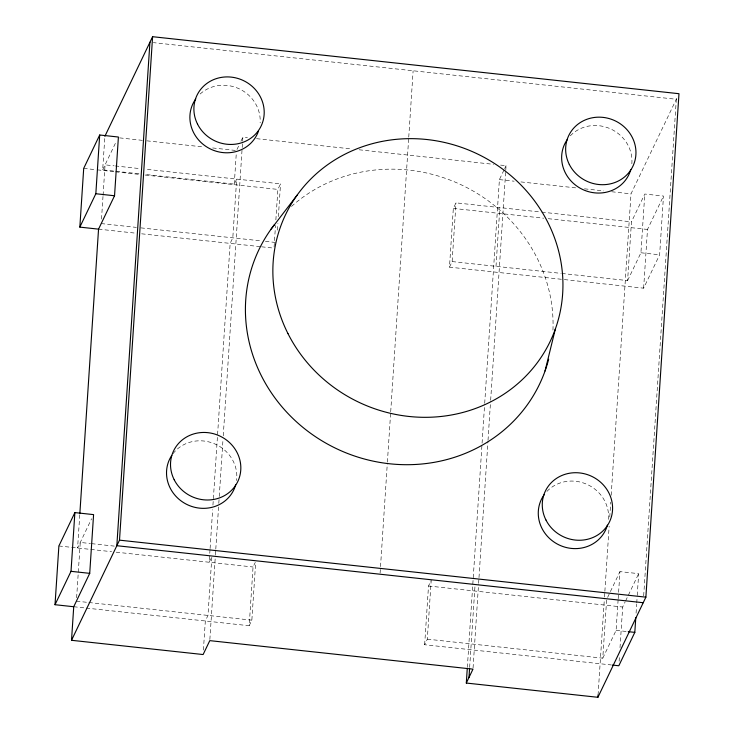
<?xml version="1.0" encoding="UTF-8"?>
<svg xmlns="http://www.w3.org/2000/svg" width="734" height="734" viewBox="0 0 734 734"><rect width="100%" height="100%" fill="white"/><g stroke="black" fill="none" stroke-linecap="round" stroke-linejoin="round"><path stroke-width="0.55" stroke-dasharray="3.67 2.75" d="M79.767 514.855L77.593 547.995L91.612 518.736M138.974 173.784L102.677 169.848L104.879 136.285M76.62 597.779L80.254 542.435L90.465 543.536M101.512 219.062L102.999 196.473M103.072 195.336L105.072 164.847L114.146 165.829M203.41 650.067L205.327 620.982L207.988 615.422L211.851 556.684M210.016 549.674L209.181 562.244L211.41 557.611M210.089 548.527L212.64 509.671M212.943 505.102L230.146 243.394L232.806 237.834L236.669 179.096L234.274 184.106L144.653 174.398M234.274 184.106L236.33 152.773M209.86 639.488L215.346 555.968M215.42 554.821L215.723 550.243M215.796 549.096L218.732 504.478M218.805 503.331L219.182 497.606M219.255 496.468L222.943 440.4M223.246 435.822L242.119 148.626M242.202 147.488L242.871 137.185L247.431 137.68M86.208 608.082L249.193 625.735L253.047 566.997L255.276 562.363M274.085 247.019L275.498 225.558M275.865 219.906L277.874 189.409L280.535 183.849L144.781 169.141M249.193 625.735L251.854 620.166L255.643 562.565M277.489 230.155L277.938 223.375M278.379 216.603L280.535 183.849M380.102 573.071L387.323 463.227M387.396 462.09L390.635 412.884M390.708 411.737L408.682 138.276M408.755 137.13L413.123 70.767M424.647 644.736L428.509 585.998L431.179 580.438L427.316 639.167L424.647 644.736L611.119 664.931M561.4 279.269L449.474 267.148L453.328 208.41L455.998 202.85L540.701 212.025M449.474 267.148L452.135 261.579L455.998 202.85M467.338 667.389L484.624 404.471M484.697 403.324L499.404 179.601L504.166 169.664M469.641 667.417L474.971 586.319M496 266.332L499.863 207.594M473.054 667.995L478.54 584.466M478.614 583.328L478.917 578.75M478.99 577.603L487.945 441.446M488.018 440.299L490.569 401.397M490.651 400.25L505.689 171.407M505.763 170.27L506.065 165.691L499.23 164.948M598.054 695.061L604.421 598.146M604.495 596.999L604.798 592.43M604.871 591.283L609.156 526.14M609.761 517.002L610.734 502.148M611.183 495.285L631.001 193.849L677.198 97.411M427.316 639.167L602.779 658.169L606.642 599.439M561.804 273.461L627.598 280.581L631.46 221.852L644.782 194.033L663.49 196.061L659.637 254.79L643.635 288.178L562.538 279.388M602.779 658.169L616.101 630.359L618.111 599.861M618.184 598.733L619.964 571.621L638.672 573.649L637.185 596.237M627.598 280.581L640.929 252.771L644.782 194.033M619.12 661.242L619.487 655.6M620.01 647.691L622.68 607.027L625.102 601.972M643.635 288.178L647.498 229.439L663.49 196.061M636.075 613.184L636.672 604.146M636.745 603.018L637.112 597.366M643.672 595.852L676.317 99.273L153.351 42.636M102.677 169.848L116.431 141.148M236.972 149.507L238.935 145.405M240.908 141.295L242.871 137.185M504.634 168.673L506.065 165.691M607.624 597.375L619.964 571.621M625.588 600.953L638.672 573.649M256.551 138.671L352.256 149.03M359.091 149.773L493.532 164.333M119.633 137.882L142.323 140.341M146.855 140.836L203.575 146.974M212.658 147.956L235.339 150.415M499.404 179.601L514.149 181.197M520.956 181.931L576.548 187.95M584.484 188.812L603.77 190.904M611.716 191.757L631.001 193.849M115.284 165.948L140.24 168.655M541.839 212.144L631.46 221.852M83.704 168.38L96.191 169.737M97.328 169.857L114.357 171.701M115.495 171.82L139.341 174.408M145.02 175.022L277.874 189.409M453.328 208.41L543.711 218.2M548.243 218.686L647.498 229.439M640.929 252.771L659.637 254.79M101.209 223.576L136.377 227.384M140.919 227.879L260.928 240.871M265.424 241.367L276.672 242.578M452.135 261.579L560.666 273.332M98.549 229.146L135.983 233.201M141.653 233.807L260.515 246.679M261.634 246.808L274.011 248.147M91.603 543.655L114.293 546.114M58.885 545.968L111.623 551.684M116.165 552.17L253.047 566.997M428.509 585.998L622.68 607.027M616.101 630.359L627.111 631.552M76.391 601.164L87.741 602.394M88.869 602.522L251.854 620.166M73.73 606.734L85.071 607.963M291.471 206.438A155.59 145.928 25.6 0 1 462.117 185.243A155.59 145.928 25.6 0 1 552.895 331.309M546.931 491.385A35.562 33.351 25.6 0 1 588.374 485.018A35.562 33.351 25.6 0 1 608.137 521.902M570.309 135.836A35.562 33.351 25.6 0 1 611.22 129.202A35.562 33.351 25.6 0 1 631.68 165.26M200.125 94.025A35.562 33.351 25.6 0 1 239.477 88.952A35.562 33.351 25.6 0 1 260.139 122.817M173.04 453.63A35.562 33.351 25.6 0 1 214.502 443.786A35.562 33.351 25.6 0 1 236.55 480.559"/><path stroke-width="1.1" d="M73.73 606.734L55.022 604.706L58.885 545.968L74.877 512.589L93.585 514.617L89.722 573.346L73.73 606.734L71.519 640.296L203.116 654.544L209.786 640.635L472.971 669.142L466.31 683.051L597.907 697.3L645.883 597.155L678.978 93.704L152.599 36.7L104.879 136.285M98.549 229.146L79.841 227.118L83.704 168.38L99.696 135.001L118.403 137.029L114.541 195.758L98.549 229.146L79.841 513.708M55.022 604.706L71.014 571.327L74.877 512.589M79.841 227.118L95.833 193.739L99.696 135.001M149.929 42.26L116.834 545.711L643.223 602.724M71.519 640.296L119.504 540.151L152.599 36.7M466.31 683.051L467.264 668.5M468.98 677.482L469.567 668.536M597.907 697.3L598.054 695.061M612.22 665.05L618.817 665.766L634.809 632.378L635.782 617.698M545.041 370.991L555.372 328.96M271.103 229.109L297.087 195.18M95.833 193.739L114.541 195.758M119.504 540.151L645.883 597.155M71.014 571.327L89.722 573.346M628.212 631.662L634.809 632.378M548.656 359.201A155.59 145.928 25.6 0 1 334.787 447.85A155.59 145.928 25.6 0 1 274.452 224.632M607.413 525.122A35.562 33.351 25.6 0 1 559.005 544.912A35.562 33.351 25.6 0 1 544.142 494.762M630.79 169.563A35.562 33.351 25.6 0 1 582.374 189.354A35.562 33.351 25.6 0 1 567.52 139.203M258.377 131.377A35.562 33.351 25.6 0 1 209.585 148.571A35.562 33.351 25.6 0 1 195.758 98.943M235.66 484.862A35.562 33.351 25.6 0 1 187.776 504.891A35.562 33.351 25.6 0 1 171.774 455.401M545.94 519.984A35.562 33.351 25.6 0 0 606.715 526.562A35.562 33.351 25.6 0 0 579.64 472.925A35.562 33.351 25.6 0 0 545.94 519.984M569.309 164.425A35.562 33.351 25.6 0 0 630.093 171.004A35.562 33.351 25.6 0 0 603.009 117.376A35.562 33.351 25.6 0 0 569.309 164.425M197.556 124.165A35.562 33.351 25.6 0 0 258.34 130.744A35.562 33.351 25.6 0 0 231.256 77.116A35.562 33.351 25.6 0 0 197.556 124.165M174.187 479.724A35.562 33.351 25.6 0 0 234.963 486.303A35.562 33.351 25.6 0 0 207.887 432.665A35.562 33.351 25.6 0 0 174.187 479.724M287.985 333.631A146.699 137.588 25.6 0 0 538.71 360.789A146.699 137.588 25.6 0 0 427.004 139.533A146.699 137.588 25.6 0 0 287.985 333.631"/></g></svg>
